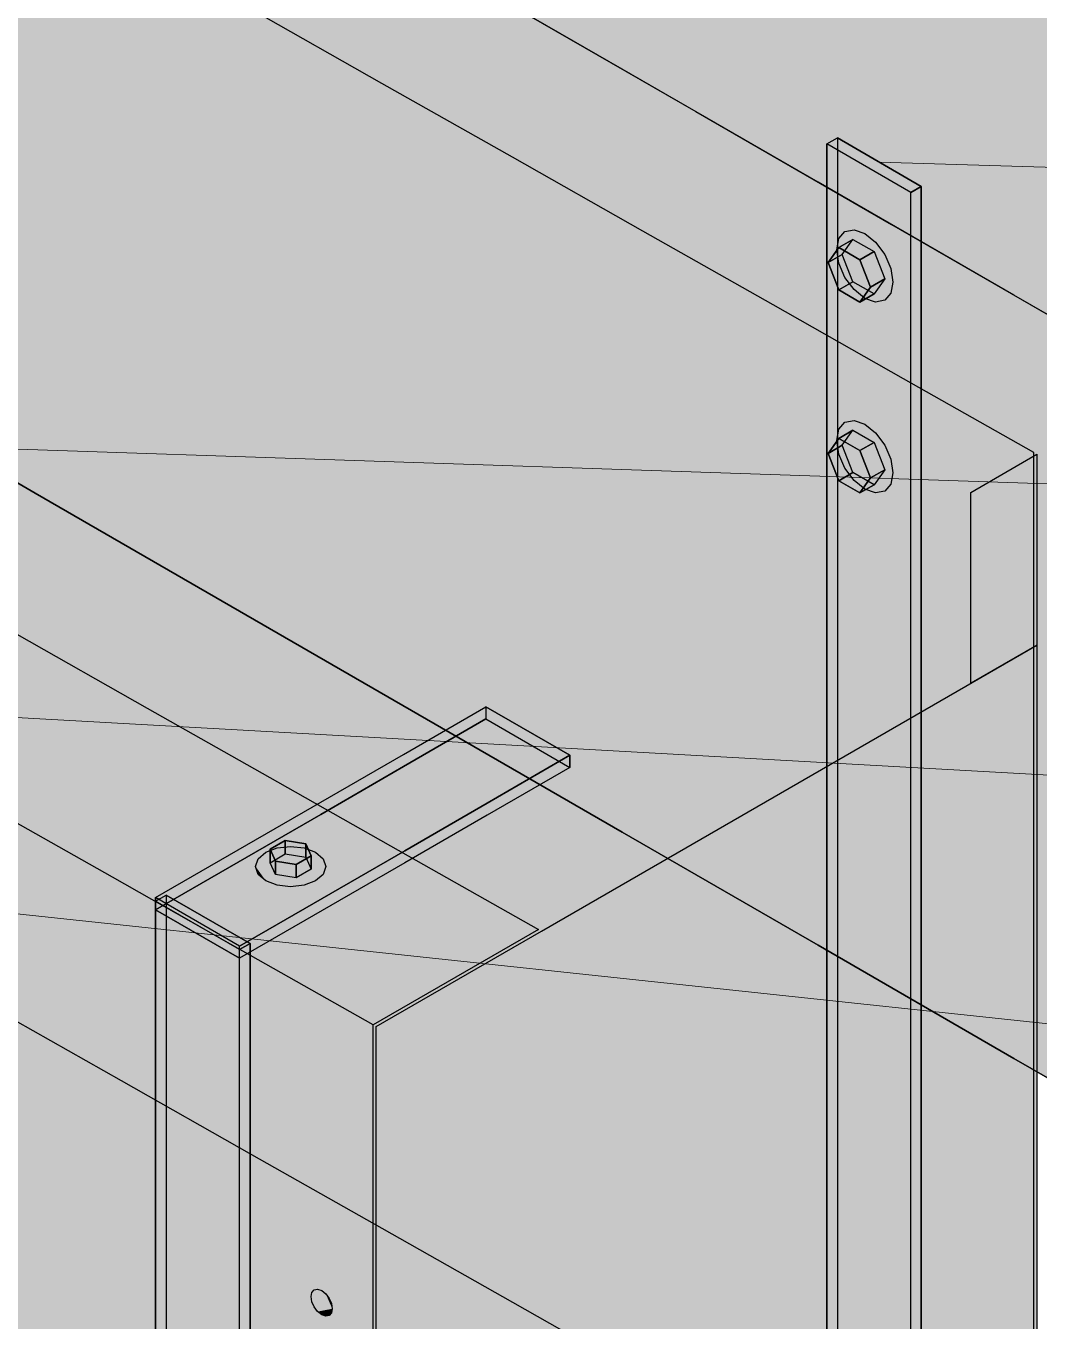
# Model space of a CAD drawing. Header units: metres. Extents: x 0 to 24.2, y -20 to 5.6.
# Drawn here: x 12.282 to 12.5476, y 0.9858 to 1.3252 of the extents above; entities that cross this region are included whole.
import ezdxf

# ---------------------------------------------------------------- set-up
doc = ezdxf.new("R2010")
doc.units = ezdxf.units.M
doc.header["$LTSCALE"] = 0.25
doc.layers.add('ISO-ARISTAS', color=8, linetype='CONTINUOUS')
doc.layers.add('ISO-CONCRETO-SUP', color=254, linetype='CONTINUOUS', true_color=0xe8e8e8)
doc.layers.add('LLAMADAS', color=30, linetype='CONTINUOUS', lineweight=18)

msp = doc.modelspace()

# ---------------------------------------------------------------- linework, layer by layer
at = {"layer": 'ISO-ARISTAS', "color": 250}
for p, q in [((12.43838, 1.31389), (12.38706, 1.34352)), ((12.43838, 1.31389), (12.38706, 1.34352)), ((12.4063, 1.33241), (12.45762, 1.30278)), ((12.4063, 1.33241), (12.45762, 1.30278)), ((12.37536, 1.31012), (12.34118, 1.32947)), ((12.4897, 1.28426), (12.43838, 1.31389)), ((12.4897, 1.28426), (12.43838, 1.31389)), ((12.40955, 1.29078), (12.37536, 1.31012)), ((12.45762, 1.30278), (12.50894, 1.27315)), ((12.45762, 1.30278), (12.50894, 1.27315)), ((12.49199, 1.29426), (12.49474, 1.29585)), ((12.49199, 1.29426), (12.49474, 1.29585)), ((12.49199, 1.26483), (12.49199, 1.29426)), ((12.51399, 1.28156), (12.49199, 1.29426)), ((12.49199, 1.29426), (12.49199, 1.26483)), ((12.51399, 1.28156), (12.49199, 1.29426)), ((12.49474, 1.29585), (12.49474, 1.26642)), ((12.51674, 1.28315), (12.49474, 1.29585)), ((12.49474, 1.29585), (12.49474, 1.26642)), ((12.49474, 1.29585), (12.51674, 1.28315)), ((12.44373, 1.27144), (12.40955, 1.29078)), ((12.54102, 1.25463), (12.4897, 1.28426)), ((12.54102, 1.25463), (12.4897, 1.28426)), ((12.51399, 1.28156), (12.51674, 1.28315)), ((12.51674, 1.28315), (12.51399, 1.28156)), ((12.51674, 1.25372), (12.51674, 1.28315)), ((12.51674, 1.28315), (12.51674, 1.25372)), ((12.51399, 1.25213), (12.51399, 1.28156)), ((12.51399, 1.25213), (12.51399, 1.28156)), ((12.50894, 1.27315), (12.56026, 1.24352)), ((12.50894, 1.27315), (12.56026, 1.24352)), ((12.47792, 1.2521), (12.44373, 1.27144)), ((12.49459, 1.26656), (12.49515, 1.26949)), ((12.49515, 1.26949), (12.49674, 1.27133)), ((12.49674, 1.27133), (12.49913, 1.27179)), ((12.49913, 1.27179), (12.50195, 1.27081)), ((12.50195, 1.27081), (12.50476, 1.26854)), ((12.4951, 1.26711), (12.49233, 1.26317)), ((12.49233, 1.26317), (12.4951, 1.26711)), ((12.49515, 1.26299), (12.49459, 1.26656)), ((12.49474, 1.26642), (12.49474, 1.23699)), ((12.49474, 1.26642), (12.49474, 1.23699)), ((12.49883, 1.26926), (12.4951, 1.26711)), ((12.4951, 1.26711), (12.49883, 1.26926)), ((12.4951, 1.26711), (12.50065, 1.26391)), ((12.50065, 1.26391), (12.4951, 1.26711)), ((12.49605, 1.26532), (12.49883, 1.26926)), ((12.49605, 1.26532), (12.49883, 1.26926)), ((12.49883, 1.26926), (12.50438, 1.26606)), ((12.49883, 1.26926), (12.50438, 1.26606)), ((12.50438, 1.26606), (12.50065, 1.26391)), ((12.50065, 1.26391), (12.50438, 1.26606)), ((12.50438, 1.26606), (12.50715, 1.25891)), ((12.50438, 1.26606), (12.50715, 1.25891)), ((12.50476, 1.26854), (12.50715, 1.26532)), ((12.49199, 1.2354), (12.49199, 1.26483)), ((12.49199, 1.26483), (12.49199, 1.2354)), ((12.49605, 1.26532), (12.49233, 1.26317)), ((12.49233, 1.26317), (12.49605, 1.26532)), ((12.49233, 1.26317), (12.4951, 1.25601)), ((12.4951, 1.25601), (12.49233, 1.26317)), ((12.49674, 1.25931), (12.49515, 1.26299)), ((12.49883, 1.25816), (12.49605, 1.26532)), ((12.49883, 1.25816), (12.49605, 1.26532)), ((12.50065, 1.26391), (12.50343, 1.25676)), ((12.50343, 1.25676), (12.50065, 1.26391)), ((12.50715, 1.26532), (12.50875, 1.26164)), ((12.49913, 1.25609), (12.49674, 1.25931)), ((12.50875, 1.26164), (12.50931, 1.25806)), ((12.4951, 1.25601), (12.49883, 1.25816)), ((12.49883, 1.25816), (12.4951, 1.25601)), ((12.4951, 1.25601), (12.50065, 1.25281)), ((12.50065, 1.25281), (12.4951, 1.25601)), ((12.50438, 1.25496), (12.49883, 1.25816)), ((12.50438, 1.25496), (12.49883, 1.25816)), ((12.50195, 1.25381), (12.49913, 1.25609)), ((12.50065, 1.25281), (12.50343, 1.25676)), ((12.50343, 1.25676), (12.50065, 1.25281)), ((12.50343, 1.25676), (12.50715, 1.25891)), ((12.50715, 1.25891), (12.50343, 1.25676)), ((12.50715, 1.25891), (12.50438, 1.25496)), ((12.50715, 1.25891), (12.50438, 1.25496)), ((12.50931, 1.25806), (12.50875, 1.25513)), ((12.50065, 1.25281), (12.50438, 1.25496)), ((12.50438, 1.25496), (12.50065, 1.25281)), ((12.50476, 1.25283), (12.50195, 1.25381)), ((12.50715, 1.2533), (12.50476, 1.25283)), ((12.50875, 1.25513), (12.50715, 1.2533)), ((12.51674, 1.22429), (12.51674, 1.25372)), ((12.51674, 1.25372), (12.51674, 1.22429)), ((12.59234, 1.225), (12.54102, 1.25463)), ((12.59234, 1.225), (12.54102, 1.25463)), ((12.5121, 1.23275), (12.47792, 1.2521)), ((12.51399, 1.2227), (12.51399, 1.25213)), ((12.51399, 1.2227), (12.51399, 1.25213)), ((12.49474, 1.23699), (12.49474, 1.20756)), ((12.49474, 1.23699), (12.49474, 1.20756)), ((12.28442, 1.20278), (12.2331, 1.23241)), ((12.2331, 1.23241), (12.28442, 1.20278)), ((12.49199, 1.20597), (12.49199, 1.2354)), ((12.49199, 1.2354), (12.49199, 1.20597)), ((12.54629, 1.21341), (12.5121, 1.23275)), ((12.51399, 1.19327), (12.51399, 1.2227)), ((12.51399, 1.19327), (12.51399, 1.2227)), ((12.51674, 1.19486), (12.51674, 1.22429)), ((12.51674, 1.22429), (12.51674, 1.19486)), ((12.49459, 1.21656), (12.49515, 1.21949)), ((12.49883, 1.21926), (12.4951, 1.21711)), ((12.4951, 1.21711), (12.49883, 1.21926)), ((12.49515, 1.21949), (12.49674, 1.22133)), ((12.49605, 1.21532), (12.49883, 1.21926)), ((12.49605, 1.21532), (12.49883, 1.21926)), ((12.49674, 1.22133), (12.49913, 1.22179)), ((12.49883, 1.21926), (12.50438, 1.21606)), ((12.49883, 1.21926), (12.50438, 1.21606)), ((12.49913, 1.22179), (12.50195, 1.22081)), ((12.50195, 1.22081), (12.50476, 1.21854)), ((12.50476, 1.21854), (12.50715, 1.21532)), ((12.4951, 1.21711), (12.49233, 1.21317)), ((12.49233, 1.21317), (12.4951, 1.21711)), ((12.49605, 1.21532), (12.49233, 1.21317)), ((12.49233, 1.21317), (12.49605, 1.21532)), ((12.49515, 1.21299), (12.49459, 1.21656)), ((12.4951, 1.21711), (12.50065, 1.21391)), ((12.50065, 1.21391), (12.4951, 1.21711)), ((12.49883, 1.20816), (12.49605, 1.21532)), ((12.49883, 1.20816), (12.49605, 1.21532)), ((12.50438, 1.21606), (12.50065, 1.21391)), ((12.50065, 1.21391), (12.50438, 1.21606)), ((12.50438, 1.21606), (12.50715, 1.20891)), ((12.50438, 1.21606), (12.50715, 1.20891)), ((12.50715, 1.21532), (12.50875, 1.21164)), ((12.49233, 1.21317), (12.4951, 1.20601)), ((12.4951, 1.20601), (12.49233, 1.21317)), ((12.49674, 1.20931), (12.49515, 1.21299)), ((12.50065, 1.21391), (12.50343, 1.20676)), ((12.50343, 1.20676), (12.50065, 1.21391)), ((12.52975, 1.20296), (12.54707, 1.21296)), ((12.54629, 1.17591), (12.54629, 1.21341)), ((12.54707, 1.21296), (12.54707, 1.16296)), ((12.49913, 1.20609), (12.49674, 1.20931)), ((12.50343, 1.20676), (12.50715, 1.20891)), ((12.50715, 1.20891), (12.50343, 1.20676)), ((12.50715, 1.20891), (12.50438, 1.20496)), ((12.50715, 1.20891), (12.50438, 1.20496)), ((12.50875, 1.21164), (12.50931, 1.20806)), ((12.49199, 1.17654), (12.49199, 1.20597)), ((12.49199, 1.20597), (12.49199, 1.17654)), ((12.49474, 1.20756), (12.49474, 1.17813)), ((12.49474, 1.20756), (12.49474, 1.17813)), ((12.4951, 1.20601), (12.49883, 1.20816)), ((12.49883, 1.20816), (12.4951, 1.20601)), ((12.4951, 1.20601), (12.50065, 1.20281)), ((12.50065, 1.20281), (12.4951, 1.20601)), ((12.50438, 1.20496), (12.49883, 1.20816)), ((12.50438, 1.20496), (12.49883, 1.20816)), ((12.50195, 1.20381), (12.49913, 1.20609)), ((12.50065, 1.20281), (12.50343, 1.20676)), ((12.50343, 1.20676), (12.50065, 1.20281)), ((12.50065, 1.20281), (12.50438, 1.20496)), ((12.50438, 1.20496), (12.50065, 1.20281)), ((12.50875, 1.20513), (12.50715, 1.2033)), ((12.50931, 1.20806), (12.50875, 1.20513)), ((12.33574, 1.17315), (12.28442, 1.20278)), ((12.28442, 1.20278), (12.33574, 1.17315)), ((12.50476, 1.20283), (12.50195, 1.20381)), ((12.50715, 1.2033), (12.50476, 1.20283)), ((12.52975, 1.15296), (12.52975, 1.20296)), ((12.51674, 1.16543), (12.51674, 1.19486)), ((12.51674, 1.19486), (12.51674, 1.16543)), ((12.51399, 1.16384), (12.51399, 1.19327)), ((12.51399, 1.16384), (12.51399, 1.19327)), ((12.49474, 1.17813), (12.49474, 1.14869)), ((12.49474, 1.17813), (12.49474, 1.14869)), ((12.49199, 1.14711), (12.49199, 1.17654)), ((12.49199, 1.17654), (12.49199, 1.14711)), ((12.54629, 1.13841), (12.54629, 1.17591)), ((12.38706, 1.14352), (12.33574, 1.17315)), ((12.33574, 1.17315), (12.38706, 1.14352)), ((12.27964, 1.16578), (12.31383, 1.14644)), ((12.51674, 1.13599), (12.51674, 1.16543)), ((12.51674, 1.16543), (12.51674, 1.13599)), ((12.41716, 1.08796), (12.54707, 1.16296)), ((12.51399, 1.13441), (12.51399, 1.16384)), ((12.51399, 1.13441), (12.51399, 1.16384)), ((12.54707, 1.16296), (12.52975, 1.15296)), ((12.54707, 1.16296), (12.54707, 0.91296)), ((12.49474, 1.14869), (12.49474, 1.11926)), ((12.49474, 1.14869), (12.49474, 1.11926)), ((12.31383, 1.14644), (12.34801, 1.1271)), ((12.38099, 1.13425), (12.40264, 1.14675)), ((12.38099, 1.13425), (12.40264, 1.14675)), ((12.40264, 1.14675), (12.40264, 1.14358)), ((12.42463, 1.13405), (12.40264, 1.14675)), ((12.40264, 1.14675), (12.40264, 1.14358)), ((12.40264, 1.14675), (12.42463, 1.13405)), ((12.49199, 1.11768), (12.49199, 1.14711)), ((12.49199, 1.14711), (12.49199, 1.11768)), ((12.40264, 1.14358), (12.38099, 1.13108)), ((12.38099, 1.13108), (12.40264, 1.14358)), ((12.43838, 1.11389), (12.38706, 1.14352)), ((12.38706, 1.14352), (12.43838, 1.11389)), ((12.40264, 1.14358), (12.42463, 1.13088)), ((12.40264, 1.14358), (12.42463, 1.13088)), ((12.54629, 1.10091), (12.54629, 1.13841)), ((12.35934, 1.12175), (12.38099, 1.13425)), ((12.35934, 1.12175), (12.38099, 1.13425)), ((12.42463, 1.13405), (12.40298, 1.12155)), ((12.40298, 1.12155), (12.42463, 1.13405)), ((12.42463, 1.13088), (12.42463, 1.13405)), ((12.42463, 1.13405), (12.42463, 1.13088)), ((12.51399, 1.10498), (12.51399, 1.13441)), ((12.51399, 1.10498), (12.51399, 1.13441)), ((12.51674, 1.10656), (12.51674, 1.13599)), ((12.51674, 1.13599), (12.51674, 1.10656)), ((12.38099, 1.13108), (12.35934, 1.11858)), ((12.35934, 1.11858), (12.38099, 1.13108)), ((12.42463, 1.13088), (12.40298, 1.11838)), ((12.42463, 1.13088), (12.40298, 1.11838)), ((12.34801, 1.1271), (12.3822, 1.10775)), ((12.30471, 1.1021), (12.27053, 1.12144)), ((12.30471, 1.1021), (12.27053, 1.12144)), ((12.33768, 1.10925), (12.35934, 1.12175)), ((12.33768, 1.10925), (12.35934, 1.12175)), ((12.40298, 1.12155), (12.38133, 1.10905)), ((12.38133, 1.10905), (12.40298, 1.12155)), ((12.35934, 1.11858), (12.33768, 1.10608)), ((12.33768, 1.10608), (12.35934, 1.11858)), ((12.40298, 1.11838), (12.38133, 1.10588)), ((12.40298, 1.11838), (12.38133, 1.10588)), ((12.49199, 1.08824), (12.49199, 1.11768)), ((12.49199, 1.11768), (12.49199, 1.08824)), ((12.49474, 1.11926), (12.49474, 1.08983)), ((12.49474, 1.11926), (12.49474, 1.08983)), ((12.4897, 1.08426), (12.43838, 1.11389)), ((12.43838, 1.11389), (12.4897, 1.08426)), ((12.34999, 1.1117), (12.34604, 1.10942)), ((12.34604, 1.10942), (12.34999, 1.1117)), ((12.34792, 1.10979), (12.35143, 1.11019)), ((12.35538, 1.11087), (12.34999, 1.1117)), ((12.34999, 1.1117), (12.34999, 1.1082)), ((12.34999, 1.1082), (12.34999, 1.1117)), ((12.34999, 1.1117), (12.35538, 1.11087)), ((12.35143, 1.11019), (12.35495, 1.10979)), ((12.35538, 1.10737), (12.35538, 1.11087)), ((12.35683, 1.10775), (12.35538, 1.11087)), ((12.35538, 1.11087), (12.35538, 1.10737)), ((12.35538, 1.11087), (12.35683, 1.10775)), ((12.31603, 1.09675), (12.33768, 1.10925)), ((12.31603, 1.09675), (12.33768, 1.10925)), ((12.34225, 1.10489), (12.34295, 1.10692)), ((12.34295, 1.10692), (12.34494, 1.10864)), ((12.34494, 1.10864), (12.34792, 1.10979)), ((12.34604, 1.10942), (12.34604, 1.10592)), ((12.34604, 1.10592), (12.34604, 1.10942)), ((12.34604, 1.10942), (12.34748, 1.10631)), ((12.34748, 1.10631), (12.34604, 1.10942)), ((12.34604, 1.10592), (12.34999, 1.1082)), ((12.34604, 1.10592), (12.34999, 1.1082)), ((12.34999, 1.1082), (12.35538, 1.10737)), ((12.34999, 1.1082), (12.35538, 1.10737)), ((12.35683, 1.10775), (12.35288, 1.10547)), ((12.35288, 1.10547), (12.35683, 1.10775)), ((12.35495, 1.10979), (12.35793, 1.10864)), ((12.35538, 1.10737), (12.35683, 1.10425)), ((12.35538, 1.10737), (12.35683, 1.10425)), ((12.35683, 1.10425), (12.35683, 1.10775)), ((12.35683, 1.10775), (12.35683, 1.10425)), ((12.35793, 1.10864), (12.35992, 1.10692)), ((12.38133, 1.10905), (12.35968, 1.09655)), ((12.35968, 1.09655), (12.38133, 1.10905)), ((12.35992, 1.10692), (12.36062, 1.10489)), ((12.3822, 1.10775), (12.41638, 1.08841)), ((12.51674, 1.07713), (12.51674, 1.10656)), ((12.51674, 1.10656), (12.51674, 1.07713)), ((12.33768, 1.10608), (12.31603, 1.09358)), ((12.31603, 1.09358), (12.33768, 1.10608)), ((12.34295, 1.10286), (12.34225, 1.10489)), ((12.34748, 1.10281), (12.34604, 1.10592)), ((12.34748, 1.10281), (12.34604, 1.10592)), ((12.34748, 1.10631), (12.34748, 1.10281)), ((12.35288, 1.10547), (12.34748, 1.10631)), ((12.34748, 1.10281), (12.34748, 1.10631)), ((12.34748, 1.10631), (12.35288, 1.10547)), ((12.35288, 1.10197), (12.35288, 1.10547)), ((12.35288, 1.10547), (12.35288, 1.10197)), ((12.35683, 1.10425), (12.35288, 1.10197)), ((12.35683, 1.10425), (12.35288, 1.10197)), ((12.38133, 1.10588), (12.35968, 1.09338)), ((12.38133, 1.10588), (12.35968, 1.09338)), ((12.36062, 1.10489), (12.35992, 1.10286)), ((12.51399, 1.07554), (12.51399, 1.10498)), ((12.51399, 1.07554), (12.51399, 1.10498)), ((12.3389, 1.08275), (12.30471, 1.1021)), ((12.3389, 1.08275), (12.30471, 1.1021)), ((12.34494, 1.10114), (12.34295, 1.10286)), ((12.34792, 1.09999), (12.34494, 1.10114)), ((12.35288, 1.10197), (12.34748, 1.10281)), ((12.35288, 1.10197), (12.34748, 1.10281)), ((12.35143, 1.09958), (12.34792, 1.09999)), ((12.35495, 1.09999), (12.35143, 1.09958)), ((12.35793, 1.10114), (12.35495, 1.09999)), ((12.35992, 1.10286), (12.35793, 1.10114)), ((12.54629, 1.06341), (12.54629, 1.10091)), ((12.31603, 1.09585), (12.31878, 1.09744)), ((12.31603, 1.09585), (12.31878, 1.09744)), ((12.31603, 1.09358), (12.31603, 1.09675)), ((12.33803, 1.08405), (12.31603, 1.09675)), ((12.33803, 1.08405), (12.31603, 1.09675)), ((12.31603, 1.09675), (12.31603, 1.09358)), ((12.31878, 1.09744), (12.31878, 1.06895)), ((12.34078, 1.08474), (12.31878, 1.09744)), ((12.31878, 1.09744), (12.31878, 1.06895)), ((12.31878, 1.09744), (12.34078, 1.08474)), ((12.35968, 1.09655), (12.33803, 1.08405)), ((12.33803, 1.08405), (12.35968, 1.09655)), ((12.31603, 1.06737), (12.31603, 1.09585)), ((12.33803, 1.08315), (12.31603, 1.09585)), ((12.31603, 1.09585), (12.31603, 1.06737)), ((12.33803, 1.08315), (12.31603, 1.09585)), ((12.33803, 1.08088), (12.31603, 1.09358)), ((12.31603, 1.09358), (12.33803, 1.08088)), ((12.35968, 1.09338), (12.33803, 1.08088)), ((12.35968, 1.09338), (12.33803, 1.08088)), ((12.49474, 1.08983), (12.49474, 1.0604)), ((12.49474, 1.08983), (12.49474, 1.0604)), ((12.37386, 1.06296), (12.41716, 1.08796)), ((12.41638, 1.08841), (12.39473, 1.07591)), ((12.49199, 1.05881), (12.49199, 1.08824)), ((12.49199, 1.08824), (12.49199, 1.05881)), ((12.33803, 1.08315), (12.34078, 1.08474)), ((12.34078, 1.08474), (12.33803, 1.08315)), ((12.33803, 1.08088), (12.33803, 1.08405)), ((12.33803, 1.08088), (12.33803, 1.08405)), ((12.33803, 1.05467), (12.33803, 1.08315)), ((12.33803, 1.05467), (12.33803, 1.08315)), ((12.34078, 1.05625), (12.34078, 1.08474)), ((12.34078, 1.08474), (12.34078, 1.05625)), ((12.54102, 1.05463), (12.4897, 1.08426)), ((12.4897, 1.08426), (12.54102, 1.05463)), ((12.37308, 1.06341), (12.3389, 1.08275)), ((12.37308, 1.06341), (12.3389, 1.08275)), ((12.51674, 1.0477), (12.51674, 1.07713)), ((12.51674, 1.07713), (12.51674, 1.0477)), ((12.39473, 1.07591), (12.37308, 1.06341)), ((12.51399, 1.04611), (12.51399, 1.07554)), ((12.51399, 1.04611), (12.51399, 1.07554)), ((12.27281, 1.06815), (12.30699, 1.04881)), ((12.27281, 1.06815), (12.30699, 1.04881)), ((12.31603, 1.03888), (12.31603, 1.06737)), ((12.31603, 1.06737), (12.31603, 1.03888)), ((12.31878, 1.06895), (12.31878, 1.04047)), ((12.31878, 1.06895), (12.31878, 1.04047)), ((12.37308, 1.0277), (12.37308, 1.06341)), ((12.37386, 0.81296), (12.37386, 1.06296)), ((12.54629, 1.02591), (12.54629, 1.06341)), ((12.49474, 1.0604), (12.49474, 1.03097)), ((12.49474, 1.0604), (12.49474, 1.03097)), ((12.34078, 1.02777), (12.34078, 1.05625)), ((12.34078, 1.05625), (12.34078, 1.02777)), ((12.49199, 1.02938), (12.49199, 1.05881)), ((12.49199, 1.05881), (12.49199, 1.02938)), ((12.33803, 1.02618), (12.33803, 1.05467)), ((12.33803, 1.02618), (12.33803, 1.05467)), ((12.59234, 1.025), (12.54102, 1.05463)), ((12.54102, 1.05463), (12.59234, 1.025)), ((12.30699, 1.04881), (12.34118, 1.02947)), ((12.30699, 1.04881), (12.34118, 1.02947)), ((12.51399, 1.01668), (12.51399, 1.04611)), ((12.51399, 1.01668), (12.51399, 1.04611)), ((12.51674, 1.01827), (12.51674, 1.0477)), ((12.51674, 1.0477), (12.51674, 1.01827)), ((12.31603, 1.0104), (12.31603, 1.03888)), ((12.31603, 1.03888), (12.31603, 1.0104)), ((12.31878, 1.04047), (12.31878, 1.01199)), ((12.31878, 1.04047), (12.31878, 1.01199)), ((12.34118, 1.02947), (12.37536, 1.01012)), ((12.34118, 1.02947), (12.37536, 1.01012)), ((12.49199, 0.99995), (12.49199, 1.02938)), ((12.49199, 1.02938), (12.49199, 0.99995)), ((12.49474, 1.03097), (12.49474, 1.00154)), ((12.49474, 1.03097), (12.49474, 1.00154)), ((12.33803, 0.9977), (12.33803, 1.02618)), ((12.33803, 0.9977), (12.33803, 1.02618)), ((12.34078, 0.99929), (12.34078, 1.02777)), ((12.34078, 1.02777), (12.34078, 0.99929)), ((12.37308, 0.99198), (12.37308, 1.0277)), ((12.54629, 0.98841), (12.54629, 1.02591)), ((12.51399, 0.98725), (12.51399, 1.01668)), ((12.51399, 0.98725), (12.51399, 1.01668)), ((12.51674, 0.98884), (12.51674, 1.01827)), ((12.51674, 1.01827), (12.51674, 0.98884)), ((12.31878, 1.01199), (12.31878, 0.9835)), ((12.31878, 1.01199), (12.31878, 0.9835)), ((12.31603, 0.98192), (12.31603, 1.0104)), ((12.31603, 1.0104), (12.31603, 0.98192)), ((12.37536, 1.01012), (12.40955, 0.99078)), ((12.37536, 1.01012), (12.40955, 0.99078)), ((12.49474, 1.00154), (12.49474, 0.97211)), ((12.49474, 1.00154), (12.49474, 0.97211)), ((12.34078, 0.9708), (12.34078, 0.99929)), ((12.34078, 0.99929), (12.34078, 0.9708)), ((12.49199, 0.97052), (12.49199, 0.99995)), ((12.49199, 0.99995), (12.49199, 0.97052)), ((12.33803, 0.96922), (12.33803, 0.9977)), ((12.33803, 0.96922), (12.33803, 0.9977)), ((12.3568, 0.99221), (12.35701, 0.99332)), ((12.35701, 0.99087), (12.3568, 0.99221)), ((12.35701, 0.99332), (12.35761, 0.99401)), ((12.35761, 0.99401), (12.35851, 0.99418)), ((12.35851, 0.99418), (12.35957, 0.99381)), ((12.35957, 0.99381), (12.36063, 0.99296)), ((12.36063, 0.99296), (12.36153, 0.99174)), ((12.36153, 0.99174), (12.36213, 0.99036)), ((12.37308, 0.95627), (12.37308, 0.99198)), ((12.35761, 0.98948), (12.35701, 0.99087)), ((12.35851, 0.98827), (12.35761, 0.98948)), ((12.35957, 0.98741), (12.35851, 0.98827)), ((12.36213, 0.98791), (12.36153, 0.98722)), ((12.36213, 0.99036), (12.36234, 0.98901)), ((12.36234, 0.98901), (12.36213, 0.98791)), ((12.40955, 0.99078), (12.44373, 0.97144)), ((12.40955, 0.99078), (12.44373, 0.97144)), ((12.51674, 0.95941), (12.51674, 0.98884)), ((12.51674, 0.98884), (12.51674, 0.95941)), ((12.54629, 0.95091), (12.54629, 0.98841)), ((12.36063, 0.98704), (12.35957, 0.98741)), ((12.36153, 0.98722), (12.36063, 0.98704)), ((12.51399, 0.95782), (12.51399, 0.98725)), ((12.51399, 0.95782), (12.51399, 0.98725))]:
    msp.add_line(p, q, dxfattribs=at)
at = {"layer": 'ISO-CONCRETO-SUP', "true_color": 0xb2b2ad}
for points in [[(12.28442, 1.35278), (12.33574, 1.32315), (12.28442, 1.40278), (12.33574, 1.37315)], [(12.45762, 1.35278), (12.50894, 1.32315), (12.45762, 1.40278), (12.50894, 1.37315)], [(12.2331, 1.33241), (12.28442, 1.30278), (12.2331, 1.38241), (12.28442, 1.35278)], [(12.4063, 1.33241), (12.45762, 1.30278), (12.4063, 1.38241), (12.45762, 1.35278)], [(12.33574, 1.32315), (12.38706, 1.29352), (12.33574, 1.37315), (12.38706, 1.34352)], [(12.50894, 1.32315), (12.56026, 1.29352), (12.50894, 1.37315), (12.56026, 1.34352)], [(12.28442, 1.30278), (12.33574, 1.27315), (12.28442, 1.35278), (12.33574, 1.32315)], [(12.45762, 1.30278), (12.50894, 1.27315), (12.45762, 1.35278), (12.50894, 1.32315)], [(12.38706, 1.29352), (12.43838, 1.26389), (12.38706, 1.34352), (12.43838, 1.31389)], [(12.2331, 1.28241), (12.28442, 1.25278), (12.2331, 1.33241), (12.28442, 1.30278)], [(12.33574, 1.27315), (12.38706, 1.24352), (12.33574, 1.32315), (12.38706, 1.29352)], [(12.50894, 1.27315), (12.56026, 1.24352), (12.50894, 1.32315), (12.56026, 1.29352)], [(12.43838, 1.26389), (12.4897, 1.23426), (12.43838, 1.31389), (12.4897, 1.28426)], [(12.28442, 1.25278), (12.33574, 1.22315), (12.28442, 1.30278), (12.33574, 1.27315)], [(12.38706, 1.24352), (12.43838, 1.21389), (12.38706, 1.29352), (12.43838, 1.26389)], [(12.4897, 1.23426), (12.54102, 1.20463), (12.4897, 1.28426), (12.54102, 1.25463)], [(12.2331, 1.23241), (12.28442, 1.20278), (12.2331, 1.28241), (12.28442, 1.25278)], [(12.33574, 1.22315), (12.38706, 1.19352), (12.33574, 1.27315), (12.38706, 1.24352)], [(12.43838, 1.21389), (12.4897, 1.18426), (12.43838, 1.26389), (12.4897, 1.23426)], [(12.28442, 1.20278), (12.33574, 1.17315), (12.28442, 1.25278), (12.33574, 1.22315)], [(12.54102, 1.20463), (12.59234, 1.175), (12.54102, 1.25463), (12.59234, 1.225)], [(12.38706, 1.19352), (12.43838, 1.16389), (12.38706, 1.24352), (12.43838, 1.21389)], [(12.4897, 1.18426), (12.54102, 1.15463), (12.4897, 1.23426), (12.54102, 1.20463)], [(12.33574, 1.17315), (12.38706, 1.14352), (12.33574, 1.22315), (12.38706, 1.19352)], [(12.43838, 1.16389), (12.4897, 1.13426), (12.43838, 1.21389), (12.4897, 1.18426)], [(12.54102, 1.15463), (12.59234, 1.125), (12.54102, 1.20463), (12.59234, 1.175)], [(12.38706, 1.14352), (12.43838, 1.11389), (12.38706, 1.19352), (12.43838, 1.16389)], [(12.4897, 1.13426), (12.54102, 1.10463), (12.4897, 1.18426), (12.54102, 1.15463)], [(12.43838, 1.11389), (12.4897, 1.08426), (12.43838, 1.16389), (12.4897, 1.13426)], [(12.54102, 1.10463), (12.59234, 1.075), (12.54102, 1.15463), (12.59234, 1.125)], [(12.4897, 1.08426), (12.54102, 1.05463), (12.4897, 1.13426), (12.54102, 1.10463)], [(12.54102, 1.05463), (12.59234, 1.025), (12.54102, 1.10463), (12.59234, 1.075)]]:
    msp.add_solid(points, dxfattribs=at)
at = {"layer": 'ISO-CONCRETO-SUP', "true_color": 0xa2a7af}
for points in [[(12.27281, 1.33065), (12.30699, 1.31131), (12.27281, 1.36815), (12.30699, 1.34881)], [(12.30699, 1.31131), (12.34118, 1.29197), (12.30699, 1.34881), (12.34118, 1.32947)], [(12.27281, 1.29315), (12.30699, 1.27381), (12.27281, 1.33065), (12.30699, 1.31131)], [(12.34118, 1.29197), (12.37536, 1.27262), (12.34118, 1.32947), (12.37536, 1.31012)], [(12.30699, 1.27381), (12.34118, 1.25447), (12.30699, 1.31131), (12.34118, 1.29197)], [(12.37536, 1.27262), (12.40955, 1.25328), (12.37536, 1.31012), (12.40955, 1.29078)], [(12.27281, 1.25565), (12.30699, 1.23631), (12.27281, 1.29315), (12.30699, 1.27381)], [(12.34118, 1.25447), (12.37536, 1.23512), (12.34118, 1.29197), (12.37536, 1.27262)], [(12.40955, 1.25328), (12.44373, 1.23394), (12.40955, 1.29078), (12.44373, 1.27144)], [(12.30699, 1.23631), (12.34118, 1.21697), (12.30699, 1.27381), (12.34118, 1.25447)], [(12.37536, 1.23512), (12.40955, 1.21578), (12.37536, 1.27262), (12.40955, 1.25328)], [(12.44373, 1.23394), (12.47792, 1.2146), (12.44373, 1.27144), (12.47792, 1.2521)], [(12.27281, 1.21815), (12.30699, 1.19881), (12.27281, 1.25565), (12.30699, 1.23631)], [(12.34118, 1.21697), (12.37536, 1.19762), (12.34118, 1.25447), (12.37536, 1.23512)], [(12.40955, 1.21578), (12.44373, 1.19644), (12.40955, 1.25328), (12.44373, 1.23394)], [(12.47792, 1.2146), (12.5121, 1.19525), (12.47792, 1.2521), (12.5121, 1.23275)], [(12.30699, 1.19881), (12.34118, 1.17947), (12.30699, 1.23631), (12.34118, 1.21697)], [(12.37536, 1.19762), (12.40955, 1.17828), (12.37536, 1.23512), (12.40955, 1.21578)], [(12.44373, 1.19644), (12.47792, 1.1771), (12.44373, 1.23394), (12.47792, 1.2146)], [(12.5121, 1.19525), (12.54629, 1.17591), (12.5121, 1.23275), (12.54629, 1.21341)], [(12.27281, 1.18065), (12.30699, 1.16131), (12.27281, 1.21815), (12.30699, 1.19881)], [(12.34118, 1.17947), (12.37536, 1.16012), (12.34118, 1.21697), (12.37536, 1.19762)], [(12.40955, 1.17828), (12.44373, 1.15894), (12.40955, 1.21578), (12.44373, 1.19644)], [(12.47792, 1.1771), (12.5121, 1.15775), (12.47792, 1.2146), (12.5121, 1.19525)], [(12.30699, 1.16131), (12.34118, 1.14197), (12.30699, 1.19881), (12.34118, 1.17947)], [(12.37536, 1.16012), (12.40955, 1.14078), (12.37536, 1.19762), (12.40955, 1.17828)], [(12.44373, 1.15894), (12.47792, 1.1396), (12.44373, 1.19644), (12.47792, 1.1771)], [(12.5121, 1.15775), (12.54629, 1.13841), (12.5121, 1.19525), (12.54629, 1.17591)], [(12.27281, 1.14315), (12.30699, 1.12381), (12.27281, 1.18065), (12.30699, 1.16131)], [(12.34118, 1.14197), (12.37536, 1.12262), (12.34118, 1.17947), (12.37536, 1.16012)], [(12.40955, 1.14078), (12.44373, 1.12144), (12.40955, 1.17828), (12.44373, 1.15894)], [(12.47792, 1.1396), (12.5121, 1.12025), (12.47792, 1.1771), (12.5121, 1.15775)], [(12.30699, 1.12381), (12.34118, 1.10447), (12.30699, 1.16131), (12.34118, 1.14197)], [(12.37536, 1.12262), (12.40955, 1.10328), (12.37536, 1.16012), (12.40955, 1.14078)], [(12.44373, 1.12144), (12.47792, 1.1021), (12.44373, 1.15894), (12.47792, 1.1396)], [(12.5121, 1.12025), (12.54629, 1.10091), (12.5121, 1.15775), (12.54629, 1.13841)], [(12.27281, 1.10565), (12.30699, 1.08631), (12.27281, 1.14315), (12.30699, 1.12381)], [(12.34118, 1.10447), (12.37536, 1.08512), (12.34118, 1.14197), (12.37536, 1.12262)], [(12.40955, 1.10328), (12.44373, 1.08394), (12.40955, 1.14078), (12.44373, 1.12144)], [(12.47792, 1.1021), (12.5121, 1.08275), (12.47792, 1.1396), (12.5121, 1.12025)], [(12.30699, 1.08631), (12.34118, 1.06697), (12.30699, 1.12381), (12.34118, 1.10447)], [(12.27053, 1.08572), (12.30471, 1.06638), (12.27053, 1.12144), (12.30471, 1.1021)], [(12.37536, 1.08512), (12.40955, 1.06578), (12.37536, 1.12262), (12.40955, 1.10328)], [(12.44373, 1.08394), (12.47792, 1.0646), (12.44373, 1.12144), (12.47792, 1.1021)], [(12.5121, 1.08275), (12.54629, 1.06341), (12.5121, 1.12025), (12.54629, 1.10091)], [(12.27281, 1.06815), (12.30699, 1.04881), (12.27281, 1.10565), (12.30699, 1.08631)], [(12.34118, 1.06697), (12.37536, 1.04762), (12.34118, 1.10447), (12.37536, 1.08512)], [(12.40955, 1.06578), (12.44373, 1.04644), (12.40955, 1.10328), (12.44373, 1.08394)], [(12.30471, 1.06638), (12.3389, 1.04704), (12.30471, 1.1021), (12.3389, 1.08275)], [(12.47792, 1.0646), (12.5121, 1.04525), (12.47792, 1.1021), (12.5121, 1.08275)], [(12.30699, 1.04881), (12.34118, 1.02947), (12.30699, 1.08631), (12.34118, 1.06697)], [(12.27053, 1.05001), (12.30471, 1.03067), (12.27053, 1.08572), (12.30471, 1.06638)], [(12.37536, 1.04762), (12.40955, 1.02828), (12.37536, 1.08512), (12.40955, 1.06578)], [(12.44373, 1.04644), (12.47792, 1.0271), (12.44373, 1.08394), (12.47792, 1.0646)], [(12.3389, 1.04704), (12.37308, 1.0277), (12.3389, 1.08275), (12.37308, 1.06341)], [(12.5121, 1.04525), (12.54629, 1.02591), (12.5121, 1.08275), (12.54629, 1.06341)], [(12.30471, 1.03067), (12.3389, 1.01133), (12.30471, 1.06638), (12.3389, 1.04704)], [(12.34118, 1.02947), (12.37536, 1.01012), (12.34118, 1.06697), (12.37536, 1.04762)], [(12.40955, 1.02828), (12.44373, 1.00894), (12.40955, 1.06578), (12.44373, 1.04644)], [(12.47792, 1.0271), (12.5121, 1.00775), (12.47792, 1.0646), (12.5121, 1.04525)], [(12.27053, 1.0143), (12.30471, 0.99495), (12.27053, 1.05001), (12.30471, 1.03067)], [(12.3389, 1.01133), (12.37308, 0.99198), (12.3389, 1.04704), (12.37308, 1.0277)], [(12.37536, 1.01012), (12.40955, 0.99078), (12.37536, 1.04762), (12.40955, 1.02828)], [(12.44373, 1.00894), (12.47792, 0.9896), (12.44373, 1.04644), (12.47792, 1.0271)], [(12.5121, 1.00775), (12.54629, 0.98841), (12.5121, 1.04525), (12.54629, 1.02591)], [(12.30471, 0.99495), (12.3389, 0.97561), (12.30471, 1.03067), (12.3389, 1.01133)], [(12.40955, 0.99078), (12.44373, 0.97144), (12.40955, 1.02828), (12.44373, 1.00894)], [(12.47792, 0.9896), (12.5121, 0.97025), (12.47792, 1.0271), (12.5121, 1.00775)], [(12.27053, 0.97858), (12.30471, 0.95924), (12.27053, 1.0143), (12.30471, 0.99495)], [(12.3389, 0.97561), (12.37308, 0.95627), (12.3389, 1.01133), (12.37308, 0.99198)], [(12.44373, 0.97144), (12.47792, 0.9521), (12.44373, 1.00894), (12.47792, 0.9896)], [(12.5121, 0.97025), (12.54629, 0.95091), (12.5121, 1.00775), (12.54629, 0.98841)], [(12.30471, 0.95924), (12.3389, 0.9399), (12.30471, 0.99495), (12.3389, 0.97561)], [(12.47792, 0.9521), (12.5121, 0.93275), (12.47792, 0.9896), (12.5121, 0.97025)]]:
    msp.add_solid(points, dxfattribs=at)
at = {"layer": 'ISO-CONCRETO-SUP', "true_color": 0xc5c5c0}
for points in [[(12.43036, 1.36852), (12.48168, 1.33889), (12.38706, 1.34352), (12.43838, 1.31389)], [(12.26036, 1.36667), (12.31168, 1.33704), (12.21706, 1.34167), (12.26838, 1.31204)], [(12.35498, 1.36204), (12.4063, 1.33241), (12.31168, 1.33704), (12.363, 1.30741)], [(12.52498, 1.36389), (12.5763, 1.33426), (12.48168, 1.33889), (12.533, 1.30926)], [(12.48168, 1.33889), (12.533, 1.30926), (12.43838, 1.31389), (12.4897, 1.28426)], [(12.31168, 1.33704), (12.363, 1.30741), (12.26838, 1.31204), (12.3197, 1.28241)], [(12.5763, 1.33426), (12.62762, 1.30463), (12.533, 1.30926), (12.58432, 1.27963)], [(12.4063, 1.33241), (12.45762, 1.30278), (12.363, 1.30741), (12.41432, 1.27778)], [(12.26838, 1.31204), (12.3197, 1.28241), (12.22508, 1.28704), (12.2764, 1.25741)], [(12.363, 1.30741), (12.41432, 1.27778), (12.3197, 1.28241), (12.37102, 1.25278)], [(12.533, 1.30926), (12.58432, 1.27963), (12.4897, 1.28426), (12.54102, 1.25463)], [(12.45762, 1.30278), (12.50894, 1.27315), (12.41432, 1.27778), (12.46564, 1.24815)], [(12.3197, 1.28241), (12.37102, 1.25278), (12.2764, 1.25741), (12.32772, 1.22778)], [(12.58432, 1.27963), (12.63564, 1.25), (12.54102, 1.25463), (12.59234, 1.225)], [(12.41432, 1.27778), (12.46564, 1.24815), (12.37102, 1.25278), (12.42234, 1.22315)], [(12.50894, 1.27315), (12.56026, 1.24352), (12.46564, 1.24815), (12.51696, 1.21852)], [(12.2764, 1.25741), (12.32772, 1.22778), (12.2331, 1.23241), (12.28442, 1.20278)], [(12.37102, 1.25278), (12.42234, 1.22315), (12.32772, 1.22778), (12.37904, 1.19815)], [(12.46564, 1.24815), (12.51696, 1.21852), (12.42234, 1.22315), (12.47366, 1.19352)], [(12.56026, 1.24352), (12.61158, 1.21389), (12.51696, 1.21852), (12.56828, 1.18889)], [(12.32772, 1.22778), (12.37904, 1.19815), (12.28442, 1.20278), (12.33574, 1.17315)], [(12.42234, 1.22315), (12.47366, 1.19352), (12.37904, 1.19815), (12.43036, 1.16852)], [(12.51696, 1.21852), (12.56828, 1.18889), (12.47366, 1.19352), (12.52498, 1.16389)], [(12.37904, 1.19815), (12.43036, 1.16852), (12.33574, 1.17315), (12.38706, 1.14352)], [(12.47366, 1.19352), (12.52498, 1.16389), (12.43036, 1.16852), (12.48168, 1.13889)], [(12.56828, 1.18889), (12.6196, 1.15926), (12.52498, 1.16389), (12.5763, 1.13426)], [(12.43036, 1.16852), (12.48168, 1.13889), (12.38706, 1.14352), (12.43838, 1.11389)], [(12.52498, 1.16389), (12.5763, 1.13426), (12.48168, 1.13889), (12.533, 1.10926)], [(12.48168, 1.13889), (12.533, 1.10926), (12.43838, 1.11389), (12.4897, 1.08426)], [(12.5763, 1.13426), (12.62762, 1.10463), (12.533, 1.10926), (12.58432, 1.07963)], [(12.533, 1.10926), (12.58432, 1.07963), (12.4897, 1.08426), (12.54102, 1.05463)], [(12.58432, 1.07963), (12.63564, 1.05), (12.54102, 1.05463), (12.59234, 1.025)]]:
    msp.add_solid(points, dxfattribs=at)
at = {"layer": 'ISO-CONCRETO-SUP', "true_color": 0x6a7481}
for points in [[(12.49474, 1.26642), (12.49199, 1.26483), (12.49474, 1.29585), (12.49199, 1.29426)], [(12.51674, 1.25372), (12.51399, 1.25213), (12.51674, 1.28315), (12.51399, 1.28156)], [(12.49474, 1.23699), (12.49199, 1.2354), (12.49474, 1.26642), (12.49199, 1.26483)], [(12.51674, 1.22429), (12.51399, 1.2227), (12.51674, 1.25372), (12.51399, 1.25213)], [(12.49474, 1.20756), (12.49199, 1.20597), (12.49474, 1.23699), (12.49199, 1.2354)], [(12.51674, 1.19486), (12.51399, 1.19327), (12.51674, 1.22429), (12.51399, 1.2227)], [(12.49474, 1.17813), (12.49199, 1.17654), (12.49474, 1.20756), (12.49199, 1.20597)], [(12.51674, 1.16543), (12.51399, 1.16384), (12.51674, 1.19486), (12.51399, 1.19327)], [(12.49474, 1.14869), (12.49199, 1.14711), (12.49474, 1.17813), (12.49199, 1.17654)], [(12.51674, 1.13599), (12.51399, 1.13441), (12.51674, 1.16543), (12.51399, 1.16384)], [(12.49474, 1.11926), (12.49199, 1.11768), (12.49474, 1.14869), (12.49199, 1.14711)], [(12.40264, 1.14358), (12.38099, 1.13108), (12.40264, 1.14675), (12.38099, 1.13425)], [(12.38099, 1.13108), (12.35934, 1.11858), (12.38099, 1.13425), (12.35934, 1.12175)], [(12.42463, 1.13088), (12.40298, 1.11838), (12.42463, 1.13405), (12.40298, 1.12155)], [(12.51674, 1.10656), (12.51399, 1.10498), (12.51674, 1.13599), (12.51399, 1.13441)], [(12.35934, 1.11858), (12.33768, 1.10608), (12.35934, 1.12175), (12.33768, 1.10925)], [(12.40298, 1.11838), (12.38133, 1.10588), (12.40298, 1.12155), (12.38133, 1.10905)], [(12.49474, 1.08983), (12.49199, 1.08824), (12.49474, 1.11926), (12.49199, 1.11768)], [(12.33768, 1.10608), (12.31603, 1.09358), (12.33768, 1.10925), (12.31603, 1.09675)], [(12.38133, 1.10588), (12.35968, 1.09338), (12.38133, 1.10905), (12.35968, 1.09655)], [(12.51674, 1.07713), (12.51399, 1.07554), (12.51674, 1.10656), (12.51399, 1.10498)], [(12.31878, 1.06895), (12.31603, 1.06737), (12.31878, 1.09744), (12.31603, 1.09585)], [(12.35968, 1.09338), (12.33803, 1.08088), (12.35968, 1.09655), (12.33803, 1.08405)], [(12.49474, 1.0604), (12.49199, 1.05881), (12.49474, 1.08983), (12.49199, 1.08824)], [(12.34078, 1.05625), (12.33803, 1.05467), (12.34078, 1.08474), (12.33803, 1.08315)], [(12.51674, 1.0477), (12.51399, 1.04611), (12.51674, 1.07713), (12.51399, 1.07554)], [(12.31878, 1.04047), (12.31603, 1.03888), (12.31878, 1.06895), (12.31603, 1.06737)], [(12.49474, 1.03097), (12.49199, 1.02938), (12.49474, 1.0604), (12.49199, 1.05881)], [(12.34078, 1.02777), (12.33803, 1.02618), (12.34078, 1.05625), (12.33803, 1.05467)], [(12.51674, 1.01827), (12.51399, 1.01668), (12.51674, 1.0477), (12.51399, 1.04611)], [(12.31878, 1.01199), (12.31603, 1.0104), (12.31878, 1.04047), (12.31603, 1.03888)], [(12.49474, 1.00154), (12.49199, 0.99995), (12.49474, 1.03097), (12.49199, 1.02938)], [(12.34078, 0.99929), (12.33803, 0.9977), (12.34078, 1.02777), (12.33803, 1.02618)], [(12.51674, 0.98884), (12.51399, 0.98725), (12.51674, 1.01827), (12.51399, 1.01668)], [(12.31878, 0.9835), (12.31603, 0.98192), (12.31878, 1.01199), (12.31603, 1.0104)], [(12.49474, 0.97211), (12.49199, 0.97052), (12.49474, 1.00154), (12.49199, 0.99995)], [(12.34078, 0.9708), (12.33803, 0.96922), (12.34078, 0.99929), (12.33803, 0.9977)], [(12.51674, 0.95941), (12.51399, 0.95782), (12.51674, 0.98884), (12.51399, 0.98725)]]:
    msp.add_solid(points, dxfattribs=at)
at = {"layer": 'ISO-CONCRETO-SUP', "true_color": 0x838f9f}
for points in [[(12.49474, 1.29585), (12.51674, 1.28315), (12.49199, 1.29426), (12.51399, 1.28156)], [(12.40264, 1.14675), (12.42463, 1.13405), (12.38099, 1.13425), (12.40298, 1.12155)], [(12.40264, 1.14358), (12.42463, 1.13088), (12.38099, 1.13108), (12.40298, 1.11838)], [(12.38099, 1.13425), (12.40298, 1.12155), (12.35934, 1.12175), (12.38133, 1.10905)], [(12.38099, 1.13108), (12.40298, 1.11838), (12.35934, 1.11858), (12.38133, 1.10588)], [(12.35934, 1.12175), (12.38133, 1.10905), (12.33768, 1.10925), (12.35968, 1.09655)], [(12.35934, 1.11858), (12.38133, 1.10588), (12.33768, 1.10608), (12.35968, 1.09338)], [(12.33768, 1.10925), (12.35968, 1.09655), (12.31603, 1.09675), (12.33803, 1.08405)], [(12.33768, 1.10608), (12.35968, 1.09338), (12.31603, 1.09358), (12.33803, 1.08088)], [(12.31878, 1.09744), (12.34078, 1.08474), (12.31603, 1.09585), (12.33803, 1.08315)]]:
    msp.add_solid(points, dxfattribs=at)
at = {"layer": 'ISO-CONCRETO-SUP', "true_color": 0x768190}
for points in [[(12.49199, 1.26483), (12.51399, 1.25213), (12.49199, 1.29426), (12.51399, 1.28156)], [(12.49474, 1.26642), (12.51674, 1.25372), (12.49474, 1.29585), (12.51674, 1.28315)], [(12.49474, 1.23699), (12.51674, 1.22429), (12.49474, 1.26642), (12.51674, 1.25372)], [(12.49199, 1.2354), (12.51399, 1.2227), (12.49199, 1.26483), (12.51399, 1.25213)], [(12.49474, 1.20756), (12.51674, 1.19486), (12.49474, 1.23699), (12.51674, 1.22429)], [(12.49199, 1.20597), (12.51399, 1.19327), (12.49199, 1.2354), (12.51399, 1.2227)], [(12.49199, 1.17654), (12.51399, 1.16384), (12.49199, 1.20597), (12.51399, 1.19327)], [(12.49474, 1.17813), (12.51674, 1.16543), (12.49474, 1.20756), (12.51674, 1.19486)], [(12.49474, 1.14869), (12.51674, 1.13599), (12.49474, 1.17813), (12.51674, 1.16543)], [(12.49199, 1.14711), (12.51399, 1.13441), (12.49199, 1.17654), (12.51399, 1.16384)], [(12.49474, 1.11926), (12.51674, 1.10656), (12.49474, 1.14869), (12.51674, 1.13599)], [(12.40264, 1.14358), (12.42463, 1.13088), (12.40264, 1.14675), (12.42463, 1.13405)], [(12.49199, 1.11768), (12.51399, 1.10498), (12.49199, 1.14711), (12.51399, 1.13441)], [(12.49199, 1.08824), (12.51399, 1.07554), (12.49199, 1.11768), (12.51399, 1.10498)], [(12.49474, 1.08983), (12.51674, 1.07713), (12.49474, 1.11926), (12.51674, 1.10656)], [(12.31603, 1.09358), (12.33803, 1.08088), (12.31603, 1.09675), (12.33803, 1.08405)], [(12.31878, 1.06895), (12.34078, 1.05625), (12.31878, 1.09744), (12.34078, 1.08474)], [(12.31603, 1.06737), (12.33803, 1.05467), (12.31603, 1.09585), (12.33803, 1.08315)], [(12.49474, 1.0604), (12.51674, 1.0477), (12.49474, 1.08983), (12.51674, 1.07713)], [(12.49199, 1.05881), (12.51399, 1.04611), (12.49199, 1.08824), (12.51399, 1.07554)], [(12.31603, 1.03888), (12.33803, 1.02618), (12.31603, 1.06737), (12.33803, 1.05467)], [(12.31878, 1.04047), (12.34078, 1.02777), (12.31878, 1.06895), (12.34078, 1.05625)], [(12.49474, 1.03097), (12.51674, 1.01827), (12.49474, 1.0604), (12.51674, 1.0477)], [(12.49199, 1.02938), (12.51399, 1.01668), (12.49199, 1.05881), (12.51399, 1.04611)], [(12.31603, 1.0104), (12.33803, 0.9977), (12.31603, 1.03888), (12.33803, 1.02618)], [(12.31878, 1.01199), (12.34078, 0.99929), (12.31878, 1.04047), (12.34078, 1.02777)], [(12.49199, 0.99995), (12.51399, 0.98725), (12.49199, 1.02938), (12.51399, 1.01668)], [(12.49474, 1.00154), (12.51674, 0.98884), (12.49474, 1.03097), (12.51674, 1.01827)], [(12.31878, 0.9835), (12.34078, 0.9708), (12.31878, 1.01199), (12.34078, 0.99929)], [(12.31603, 0.98192), (12.33803, 0.96922), (12.31603, 1.0104), (12.33803, 0.9977)], [(12.49474, 0.97211), (12.51674, 0.95941), (12.49474, 1.00154), (12.51674, 0.98884)], [(12.49199, 0.97052), (12.51399, 0.95782), (12.49199, 0.99995), (12.51399, 0.98725)]]:
    msp.add_solid(points, dxfattribs=at)
at = {"layer": 'ISO-CONCRETO-SUP', "true_color": 0x4a4c52}
for points in [[(12.50931, 1.25806), (12.49459, 1.26656), (12.49515, 1.26949)], [(12.50931, 1.25806), (12.49515, 1.26949), (12.49674, 1.27133)], [(12.50931, 1.25806), (12.49674, 1.27133), (12.49913, 1.27179)], [(12.50931, 1.25806), (12.49913, 1.27179), (12.50195, 1.27081)], [(12.50931, 1.25806), (12.50195, 1.27081), (12.50476, 1.26854)], [(12.50343, 1.25676), (12.49233, 1.26317), (12.4951, 1.26711)], [(12.50931, 1.25806), (12.49515, 1.26299), (12.49459, 1.26656)], [(12.50343, 1.25676), (12.4951, 1.26711), (12.50065, 1.26391)], [(12.50715, 1.25891), (12.49605, 1.26532), (12.49883, 1.26926)], [(12.50715, 1.25891), (12.49883, 1.26926), (12.50438, 1.26606)], [(12.50931, 1.25806), (12.50476, 1.26854), (12.50715, 1.26532)], [(12.50343, 1.25676), (12.4951, 1.25601), (12.49233, 1.26317)], [(12.50931, 1.25806), (12.49674, 1.25931), (12.49515, 1.26299)], [(12.50715, 1.25891), (12.49883, 1.25816), (12.49605, 1.26532)], [(12.50931, 1.25806), (12.50715, 1.26532), (12.50875, 1.26164)], [(12.50931, 1.25806), (12.49913, 1.25609), (12.49674, 1.25931)], [(12.50343, 1.25676), (12.50065, 1.25281), (12.4951, 1.25601)], [(12.50715, 1.25891), (12.50438, 1.25496), (12.49883, 1.25816)], [(12.50931, 1.25806), (12.50195, 1.25381), (12.49913, 1.25609)], [(12.50931, 1.25806), (12.50476, 1.25283), (12.50195, 1.25381)], [(12.50931, 1.25806), (12.50715, 1.2533), (12.50476, 1.25283)], [(12.50931, 1.25806), (12.50875, 1.25513), (12.50715, 1.2533)], [(12.50931, 1.20806), (12.49459, 1.21656), (12.49515, 1.21949)], [(12.50931, 1.20806), (12.49515, 1.21949), (12.49674, 1.22133)], [(12.50715, 1.20891), (12.49605, 1.21532), (12.49883, 1.21926)], [(12.50931, 1.20806), (12.49674, 1.22133), (12.49913, 1.22179)], [(12.50715, 1.20891), (12.49883, 1.21926), (12.50438, 1.21606)], [(12.50931, 1.20806), (12.49913, 1.22179), (12.50195, 1.22081)], [(12.50931, 1.20806), (12.50195, 1.22081), (12.50476, 1.21854)], [(12.50931, 1.20806), (12.50476, 1.21854), (12.50715, 1.21532)], [(12.50343, 1.20676), (12.49233, 1.21317), (12.4951, 1.21711)], [(12.50931, 1.20806), (12.49515, 1.21299), (12.49459, 1.21656)], [(12.50343, 1.20676), (12.4951, 1.21711), (12.50065, 1.21391)], [(12.50715, 1.20891), (12.49883, 1.20816), (12.49605, 1.21532)], [(12.50931, 1.20806), (12.50715, 1.21532), (12.50875, 1.21164)], [(12.50343, 1.20676), (12.4951, 1.20601), (12.49233, 1.21317)], [(12.50931, 1.20806), (12.49674, 1.20931), (12.49515, 1.21299)], [(12.50931, 1.20806), (12.49913, 1.20609), (12.49674, 1.20931)], [(12.50715, 1.20891), (12.50438, 1.20496), (12.49883, 1.20816)], [(12.50343, 1.20676), (12.50065, 1.20281), (12.4951, 1.20601)], [(12.50931, 1.20806), (12.50195, 1.20381), (12.49913, 1.20609)], [(12.50931, 1.20806), (12.50476, 1.20283), (12.50195, 1.20381)], [(12.50931, 1.20806), (12.50715, 1.2033), (12.50476, 1.20283)], [(12.50931, 1.20806), (12.50875, 1.20513), (12.50715, 1.2033)]]:
    msp.add_solid(points, dxfattribs=at)
at = {"layer": 'ISO-CONCRETO-SUP', "true_color": 0x35363b}
for points in [[(12.49605, 1.26532), (12.49883, 1.26926), (12.49233, 1.26317), (12.4951, 1.26711)], [(12.50715, 1.25891), (12.50438, 1.25496), (12.50343, 1.25676), (12.50065, 1.25281)], [(12.49605, 1.21532), (12.49883, 1.21926), (12.49233, 1.21317), (12.4951, 1.21711)], [(12.50715, 1.20891), (12.50438, 1.20496), (12.50343, 1.20676), (12.50065, 1.20281)]]:
    msp.add_solid(points, dxfattribs=at)
at = {"layer": 'ISO-CONCRETO-SUP', "true_color": 0x52545b}
for points in [[(12.49883, 1.26926), (12.50438, 1.26606), (12.4951, 1.26711), (12.50065, 1.26391)], [(12.50438, 1.25496), (12.49883, 1.25816), (12.50065, 1.25281), (12.4951, 1.25601)], [(12.49883, 1.21926), (12.50438, 1.21606), (12.4951, 1.21711), (12.50065, 1.21391)], [(12.50438, 1.20496), (12.49883, 1.20816), (12.50065, 1.20281), (12.4951, 1.20601)], [(12.34494, 1.10114), (12.34792, 1.10979), (12.35143, 1.11019)], [(12.34494, 1.10114), (12.35143, 1.11019), (12.35495, 1.10979)], [(12.34748, 1.10631), (12.34604, 1.10942), (12.34999, 1.1117)], [(12.34748, 1.10631), (12.34999, 1.1117), (12.35538, 1.11087)], [(12.34748, 1.10631), (12.35538, 1.11087), (12.35683, 1.10775)], [(12.34494, 1.10114), (12.34225, 1.10489), (12.34295, 1.10692)], [(12.34494, 1.10114), (12.34295, 1.10692), (12.34494, 1.10864)], [(12.34494, 1.10114), (12.34494, 1.10864), (12.34792, 1.10979)], [(12.34494, 1.10114), (12.35495, 1.10979), (12.35793, 1.10864)], [(12.34494, 1.10114), (12.35793, 1.10864), (12.35992, 1.10692)], [(12.34494, 1.10114), (12.35992, 1.10692), (12.36062, 1.10489)], [(12.34748, 1.10281), (12.34604, 1.10592), (12.34999, 1.1082)], [(12.34748, 1.10281), (12.34999, 1.1082), (12.35538, 1.10737)], [(12.34748, 1.10631), (12.35683, 1.10775), (12.35288, 1.10547)], [(12.34748, 1.10281), (12.35538, 1.10737), (12.35683, 1.10425)], [(12.34494, 1.10114), (12.34295, 1.10286), (12.34225, 1.10489)], [(12.34494, 1.10114), (12.36062, 1.10489), (12.35992, 1.10286)], [(12.34748, 1.10281), (12.35683, 1.10425), (12.35288, 1.10197)], [(12.34494, 1.10114), (12.35992, 1.10286), (12.35793, 1.10114)], [(12.34494, 1.10114), (12.35793, 1.10114), (12.35495, 1.09999)], [(12.34494, 1.10114), (12.35495, 1.09999), (12.35143, 1.09958)], [(12.34494, 1.10114), (12.35143, 1.09958), (12.34792, 1.09999)]]:
    msp.add_solid(points, dxfattribs=at)
at = {"layer": 'ISO-CONCRETO-SUP', "true_color": 0x4f5158}
for points in [[(12.50438, 1.26606), (12.50715, 1.25891), (12.50065, 1.26391), (12.50343, 1.25676)], [(12.49883, 1.25816), (12.49605, 1.26532), (12.4951, 1.25601), (12.49233, 1.26317)], [(12.49883, 1.20816), (12.49605, 1.21532), (12.4951, 1.20601), (12.49233, 1.21317)], [(12.50438, 1.21606), (12.50715, 1.20891), (12.50065, 1.21391), (12.50343, 1.20676)]]:
    msp.add_solid(points, dxfattribs=at)
at = {"layer": 'ISO-CONCRETO-SUP', "true_color": 0xa4a7ab}
for points in [[(12.54707, 1.16296), (12.52975, 1.15296), (12.54707, 1.21296), (12.52975, 1.20296)], [(12.54707, 0.91296), (12.41716, 1.08796), (12.54707, 1.16296)], [(12.54707, 0.91296), (12.37386, 1.06296), (12.41716, 1.08796)], [(12.54707, 0.91296), (12.37386, 0.81296), (12.37386, 1.06296)]]:
    msp.add_solid(points, dxfattribs=at)
at = {"layer": 'ISO-CONCRETO-SUP', "true_color": 0xb3b9c1}
for points in [[(12.27964, 1.16578), (12.31383, 1.14644), (12.25799, 1.15328), (12.29218, 1.13394)], [(12.25799, 1.15328), (12.29218, 1.13394), (12.23634, 1.14078), (12.27053, 1.12144)], [(12.31383, 1.14644), (12.34801, 1.1271), (12.29218, 1.13394), (12.32636, 1.1146)], [(12.29218, 1.13394), (12.32636, 1.1146), (12.27053, 1.12144), (12.30471, 1.1021)], [(12.34801, 1.1271), (12.3822, 1.10775), (12.32636, 1.1146), (12.36055, 1.09525)], [(12.32636, 1.1146), (12.36055, 1.09525), (12.30471, 1.1021), (12.3389, 1.08275)], [(12.3822, 1.10775), (12.41638, 1.08841), (12.36055, 1.09525), (12.39473, 1.07591)], [(12.36055, 1.09525), (12.39473, 1.07591), (12.3389, 1.08275), (12.37308, 1.06341)], [(12.27281, 1.06815), (12.30699, 1.04881), (12.23817, 1.04815), (12.27235, 1.02881)], [(12.30699, 1.04881), (12.34118, 1.02947), (12.27235, 1.02881), (12.30654, 1.00947)], [(12.27235, 1.02881), (12.30654, 1.00947), (12.23771, 1.00881), (12.2719, 0.98947)], [(12.34118, 1.02947), (12.37536, 1.01012), (12.30654, 1.00947), (12.34072, 0.99012)], [(12.30654, 1.00947), (12.34072, 0.99012), (12.2719, 0.98947), (12.30608, 0.97012)], [(12.37536, 1.01012), (12.40955, 0.99078), (12.34072, 0.99012), (12.37491, 0.97078)], [(12.2719, 0.98947), (12.30608, 0.97012), (12.23725, 0.96947), (12.27144, 0.95012)], [(12.34072, 0.99012), (12.37491, 0.97078), (12.30608, 0.97012), (12.34027, 0.95078)], [(12.40955, 0.99078), (12.44373, 0.97144), (12.37491, 0.97078), (12.40909, 0.95144)]]:
    msp.add_solid(points, dxfattribs=at)
at = {"layer": 'ISO-CONCRETO-SUP', "true_color": 0x42444a}
for points in [[(12.34604, 1.10592), (12.34999, 1.1082), (12.34604, 1.10942), (12.34999, 1.1117)], [(12.35683, 1.10425), (12.35288, 1.10197), (12.35683, 1.10775), (12.35288, 1.10547)]]:
    msp.add_solid(points, dxfattribs=at)
at = {"layer": 'ISO-CONCRETO-SUP', "true_color": 0x4e5057}
for points in [[(12.34999, 1.1082), (12.35538, 1.10737), (12.34999, 1.1117), (12.35538, 1.11087)], [(12.35288, 1.10197), (12.34748, 1.10281), (12.35288, 1.10547), (12.34748, 1.10631)]]:
    msp.add_solid(points, dxfattribs=at)
at = {"layer": 'ISO-CONCRETO-SUP', "true_color": 0x404248}
for points in [[(12.35538, 1.10737), (12.35683, 1.10425), (12.35538, 1.11087), (12.35683, 1.10775)], [(12.34748, 1.10281), (12.34604, 1.10592), (12.34748, 1.10631), (12.34604, 1.10942)]]:
    msp.add_solid(points, dxfattribs=at)
at = {"layer": 'ISO-CONCRETO-SUP', "true_color": 0x616267}
for points in [[(12.36234, 0.98901), (12.3568, 0.99221), (12.35701, 0.99332)], [(12.36234, 0.98901), (12.35701, 0.99087), (12.3568, 0.99221)], [(12.36234, 0.98901), (12.35701, 0.99332), (12.35761, 0.99401)], [(12.36234, 0.98901), (12.35761, 0.99401), (12.35851, 0.99418)], [(12.36234, 0.98901), (12.35851, 0.99418), (12.35957, 0.99381)], [(12.36234, 0.98901), (12.35957, 0.99381), (12.36063, 0.99296)], [(12.36234, 0.98901), (12.36063, 0.99296), (12.36153, 0.99174)], [(12.36234, 0.98901), (12.36153, 0.99174), (12.36213, 0.99036)], [(12.36234, 0.98901), (12.35761, 0.98948), (12.35701, 0.99087)], [(12.36234, 0.98901), (12.35851, 0.98827), (12.35761, 0.98948)], [(12.36234, 0.98901), (12.35957, 0.98741), (12.35851, 0.98827)], [(12.36234, 0.98901), (12.36063, 0.98704), (12.35957, 0.98741)], [(12.36234, 0.98901), (12.36153, 0.98722), (12.36063, 0.98704)], [(12.36234, 0.98901), (12.36213, 0.98791), (12.36153, 0.98722)]]:
    msp.add_solid(points, dxfattribs=at)
at = {"layer": 'LLAMADAS'}
for p, q in [((12.93, 1.2769), (12.50574, 1.2895)), ((12.93, 1.19228), (11.80742, 1.23033)), ((12.93, 1.10765), (11.33992, 1.19641)), ((12.93, 1.02303), (12.00502, 1.12191))]:
    msp.add_line(p, q, dxfattribs=at)
msp.add_solid([(12.50574, 1.2895), (12.51662, 1.28533), (12.51685, 1.29302)], dxfattribs=at)

doc.saveas('drawing.dxf')
